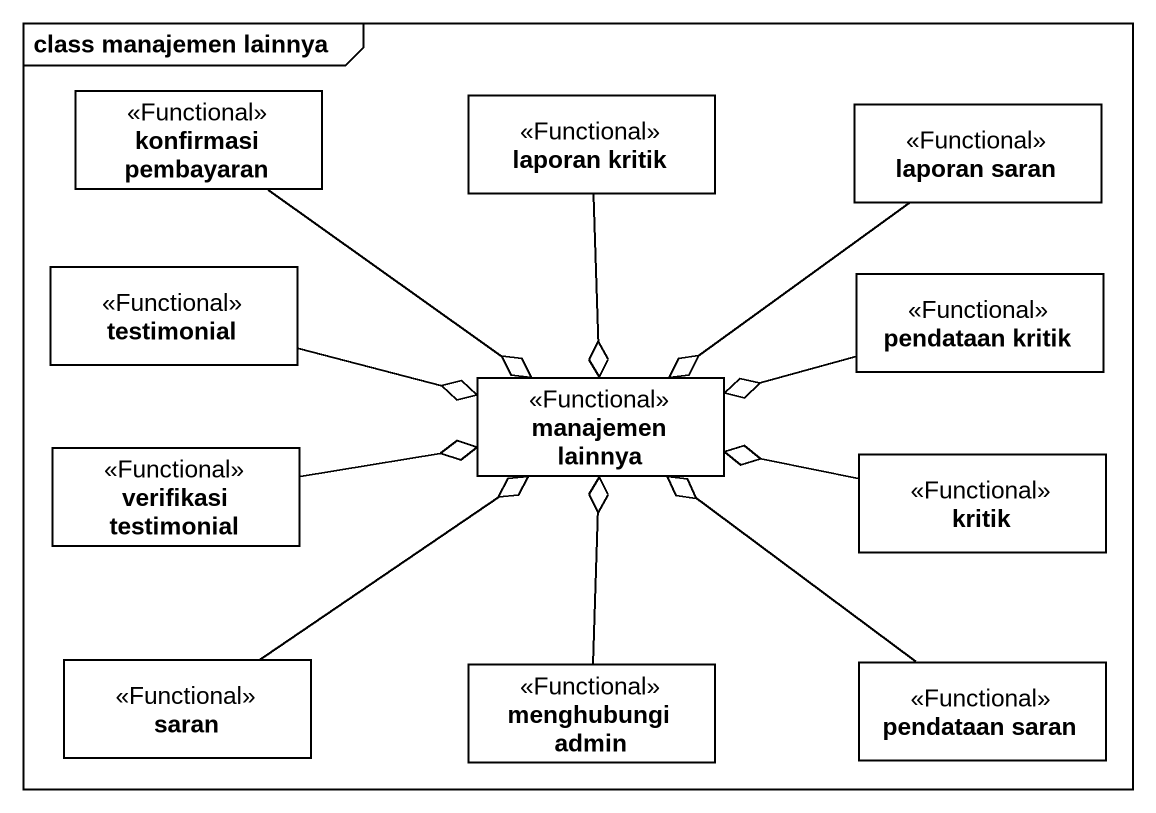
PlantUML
@startuml
mainframe class manajemen lainnya
hide circle
hide empty members
class "konfirmasi pembayaran" as konfirmasi_pembayaran <<Functional>>
class "laporan kritik" as laporan_kritik <<Functional>>
class "laporan saran" as laporan_saran <<Functional>>
class testimonial <<Functional>>
class "pendataan kritik" as pendataan_kritik <<Functional>>
class "manajemen lainnya" as manajemen_lainnya <<Functional>>
class "verifikasi testimonial" as verifikasi_testimonial <<Functional>>
class kritik <<Functional>>
class saran <<Functional>>
class "menghubungi admin" as menghubungi_admin <<Functional>>
class "pendataan saran" as pendataan_saran <<Functional>>
konfirmasi_pembayaran --o manajemen_lainnya
laporan_kritik --o manajemen_lainnya
laporan_saran --o manajemen_lainnya
testimonial -right-o manajemen_lainnya
pendataan_kritik -left-o manajemen_lainnya
verifikasi_testimonial -right-o manajemen_lainnya
kritik -left-o manajemen_lainnya
saran -up-o manajemen_lainnya
menghubungi_admin -up-o manajemen_lainnya
pendataan_saran -up-o manajemen_lainnya
@enduml
